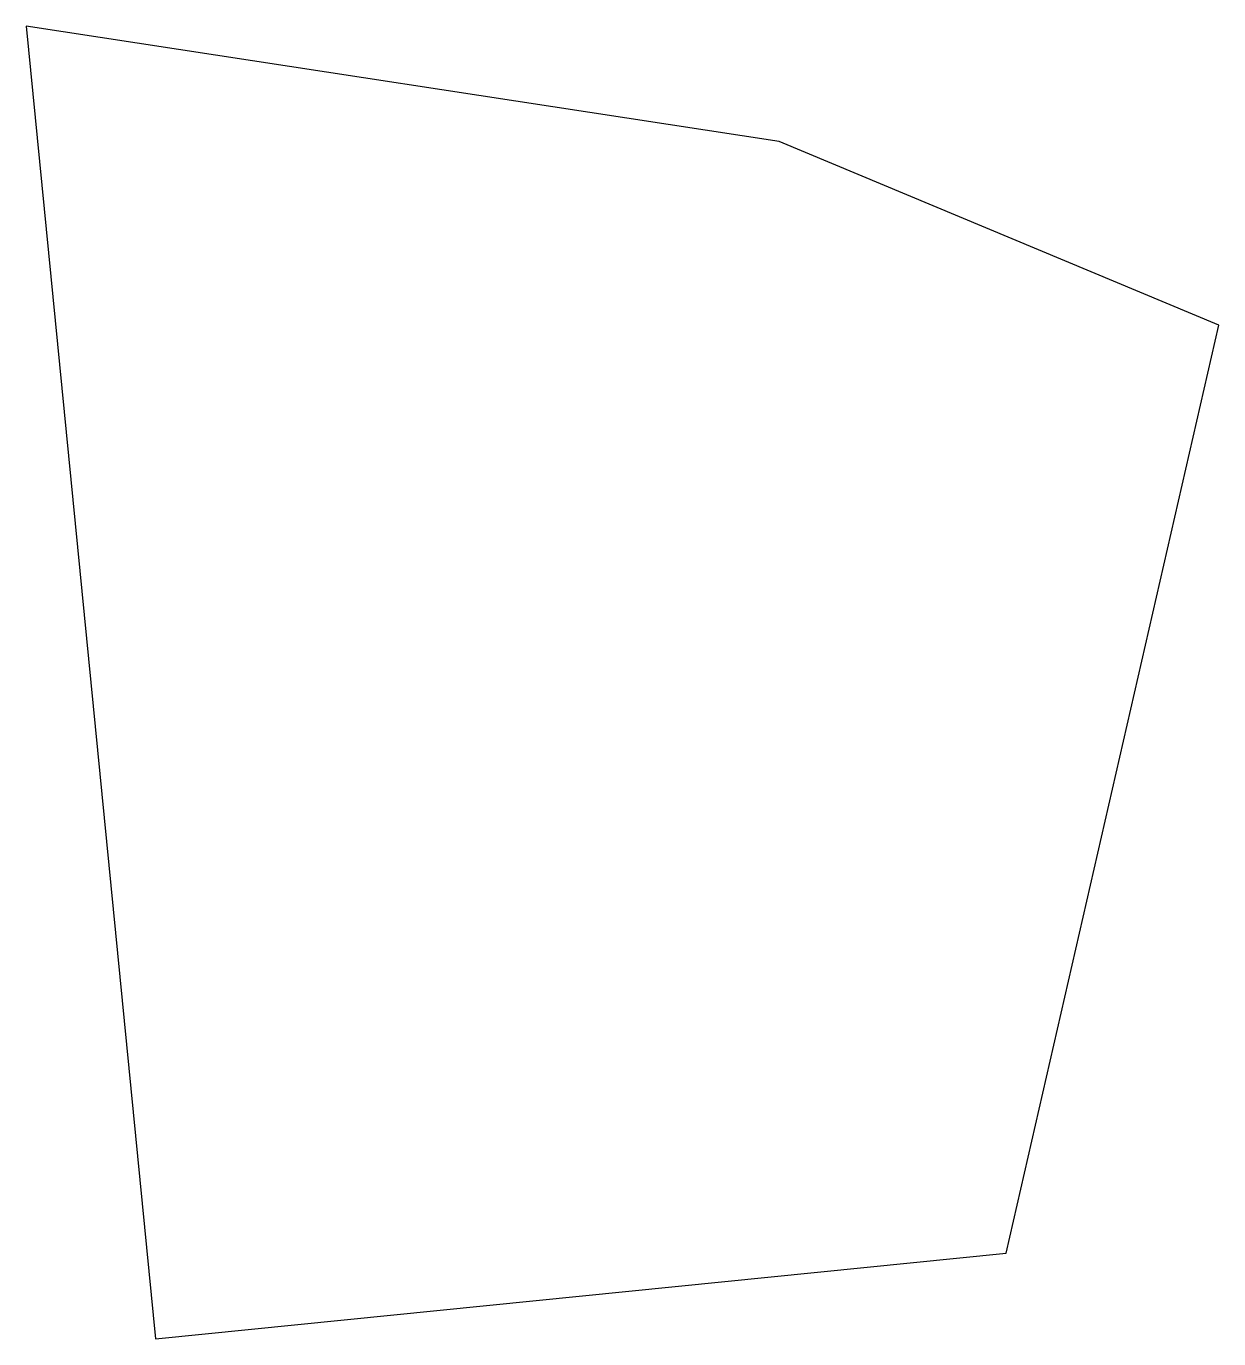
# Model space of a CAD drawing. Header units: metres. Extents: x 335046.8 to 335124.6, y 6435044.2 to 6435129.8.
import ezdxf

# ---------------------------------------------------------------- set-up
doc = ezdxf.new("R2010")
doc.units = ezdxf.units.M

msp = doc.modelspace()

# ---------------------------------------------------------------- linework, layer by layer
msp.add_lwpolyline([(335110.696, 6435049.763), (335124.568, 6435110.323), (335095.882, 6435122.303), (335046.751, 6435129.817), (335055.179, 6435044.187), (335110.696, 6435049.763)], close=True)

doc.saveas('drawing.dxf')
